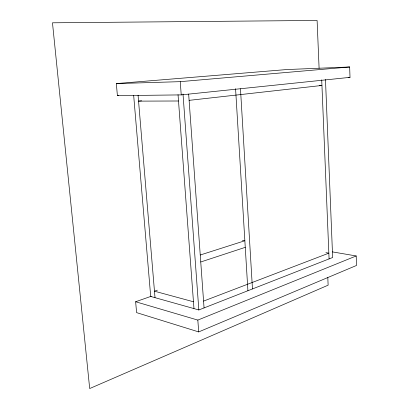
<?xml version="1.0" encoding="UTF-8"?>
<svg xmlns="http://www.w3.org/2000/svg" width="409" height="409" viewBox="0 0 409 409"><rect width="100%" height="100%" fill="white"/><g stroke="black" fill="none" stroke-linecap="round" stroke-linejoin="round"><path stroke-width="0.61" d="M151.248 296.259L135.635 301.75L136.596 312.624L198.697 331.914L356.525 265.451L356.198 255.957L332.384 251.888M135.635 301.75L197.828 320.089L356.198 255.957M133.666 95.348L150.701 296.448L198.84 309.966L332.65 257.506L325.482 79.469M203.564 301.096L328.846 253.156L325.876 252.644M157.363 290.18L154.469 291.182L193.457 301.77M200.747 261.985L245.262 247.338M200.246 255.006L244.863 240.748L242.409 240.318M189.111 100.353L321.944 85.455L319.495 85.507M141.647 100.798L138.564 101.125L178.513 100.997M181.228 94.893L350.017 77.352L349.654 66.979L286.77 69.55L116.335 83.584L117.398 95.64L181.228 94.893L180.251 81.657L116.335 83.584M117.398 95.64L118.666 95.517M180.251 81.657L349.654 66.979M348.115 77.408L350.017 77.352M138.068 95.2L155.011 297.66M197.828 320.089L198.697 331.914M178.043 94.719L193.968 308.596M188.661 94.08L204.055 307.921M183.012 94.034L198.84 309.966M235.569 88.661L247.915 290.727M240.472 88.799L252.471 288.938M321.714 79.842L329.081 258.907M319.097 68.293L317.103 20.45L52.475 22.802L89.689 388.55L328.125 285.175L327.808 277.522"/></g></svg>
